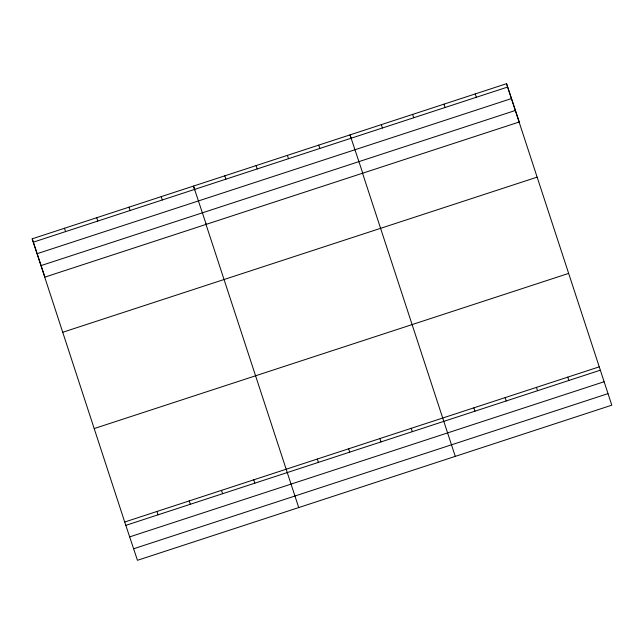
<?xml version="1.0" encoding="UTF-8"?>
<svg xmlns="http://www.w3.org/2000/svg" width="644" height="644" viewBox="0 0 644 644"><rect width="100%" height="100%" fill="white"/><g stroke="black" fill="none" stroke-linecap="round" stroke-linejoin="round"><path stroke-width="0.97" d="M32.2 238.819L506.546 83.696L519.281 121.982L44.935 277.097L32.2 238.819L124.719 522.018L137.454 560.304L611.8 405.181L506.546 83.696M33.311 242.152L507.657 87.037M37.143 253.688L511.497 98.564M41.095 265.57L515.45 110.446M62.734 332.272L537.08 177.156M94.185 428.566L568.531 273.442M124.719 522.018L599.065 366.903M125.83 525.359L600.176 370.236M129.661 536.887L604.008 381.771M133.614 548.769L607.96 393.653M475.24 93.935L476.351 97.276M567.758 377.143L568.869 380.475M443.933 104.175L445.044 107.508M536.452 387.374L537.563 390.715M412.627 114.415L413.738 117.747M505.146 397.614L506.256 400.954M381.32 124.646L382.431 127.987M473.839 407.853L474.95 411.186M362.749 173.172L350.014 134.886L351.246 138.661M455.268 456.371L362.347 172.648M318.708 145.125L319.818 148.458M411.226 428.332L412.337 431.665M287.401 155.365L288.512 158.698M379.92 438.564L381.023 441.905M256.095 165.605L257.206 168.937M348.613 448.804L349.716 452.144M224.788 175.836L225.899 179.177M317.299 459.043L318.41 462.376M206.217 224.362L193.482 186.076L194.713 189.851M298.727 507.561L205.814 223.838M161.225 196.621L162.336 199.962M253.736 479.828L254.847 483.161M128.969 207.175L130.08 210.508M221.488 490.374L222.591 493.715M96.713 217.72L97.824 221.061M189.231 500.927L190.342 504.26M64.456 228.266L65.567 231.607M156.975 511.473L158.086 514.806"/></g></svg>
